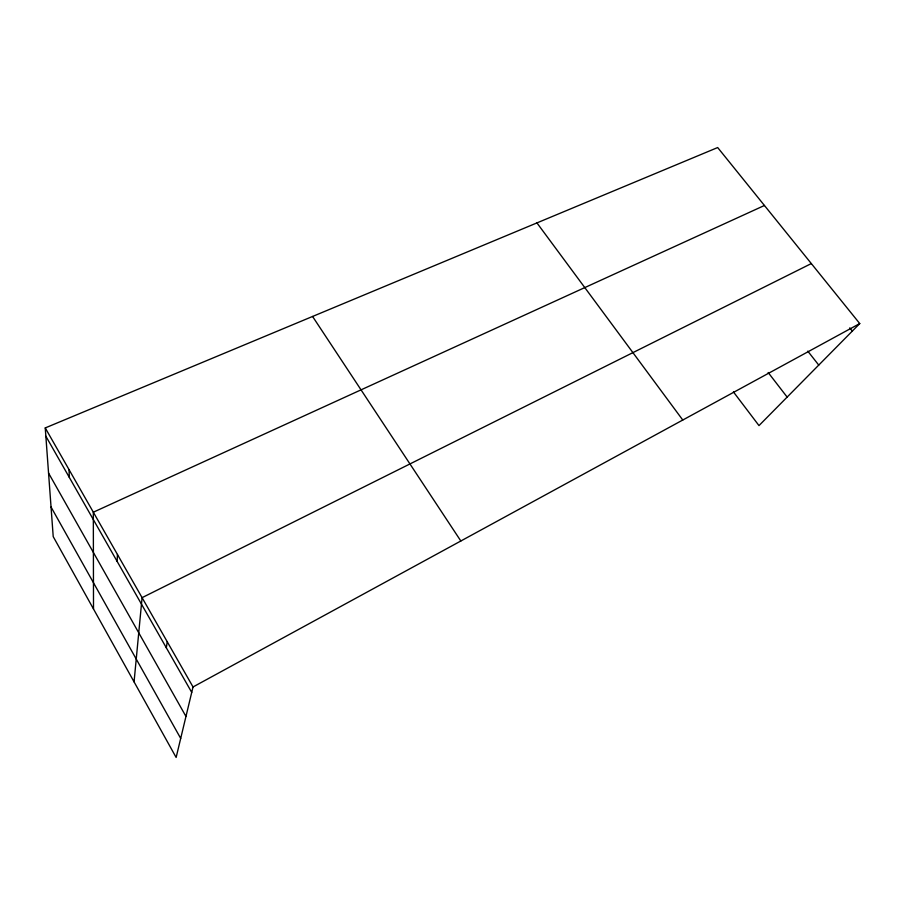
<?xml version="1.0" encoding="UTF-8"?>
<svg xmlns="http://www.w3.org/2000/svg" width="905" height="905" viewBox="0 0 905 905"><rect width="100%" height="100%" fill="white"/><g stroke="black" fill="none" stroke-linecap="round" stroke-linejoin="round"><path stroke-width="1.36" d="M117.152 561.405L117.446 554.471M134.064 681.872L142.085 597.662L811.321 263.57M166.316 647.776L167.267 641.815M45.25 427.929L193.025 686.963L176.136 757.451L53.214 536.62L45.25 427.929L717.676 147.549L859.75 323.571L758.99 425.599L733.435 391.922M193.025 686.963L859.75 323.571M764.442 205.48L93.328 512.207L93.509 609.008M849.738 327.882L852.318 331.094M807.78 351.14L818.754 365.088M768.153 372.498L787.146 397.091M536.937 222.913L682.777 420.033M312.576 316.456L460.837 540.998M45.861 436.21L191.724 692.393M48.565 473.089L185.966 716.443M51.042 507.026L180.695 738.412M69.029 469.605L69.346 477.455"/></g></svg>
